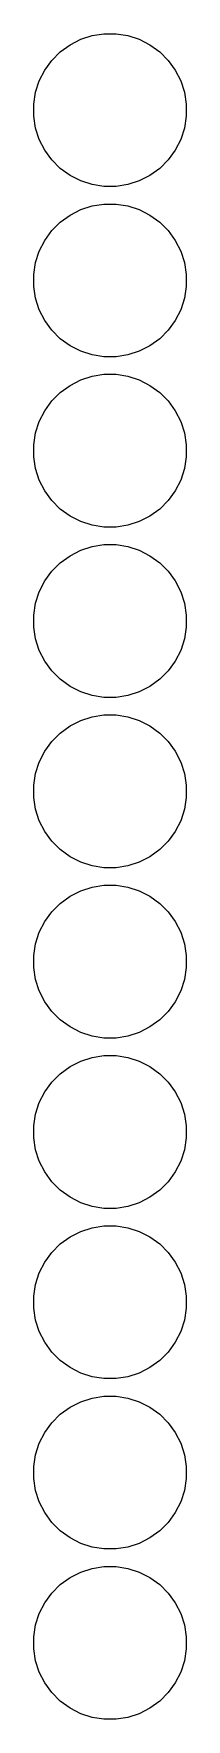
# Model space of a CAD drawing. Header units: inches. Extents: x 0.72 to 5.5, y -3.5 to -0.89.
# Drawn here: x 4.812 to 4.902, y -3.501 to -2.511 of the extents above; entities that cross this region are included whole.
import ezdxf

# ---------------------------------------------------------------- set-up
doc = ezdxf.new("R2010")
doc.units = ezdxf.units.IN
doc.header["$MEASUREMENT"] = 0
doc.layers.add('F.Cu', color=13, linetype='CONTINUOUS', true_color=0xc83434)

msp = doc.modelspace()

# ---------------------------------------------------------------- linework, layer by layer
at = {"layer": 'F.Cu', "linetype": 'CONTINUOUS'}
for p, q in [((4.83967, -2.51453), (4.84638, -2.51235)), ((4.84638, -2.51235), (4.85336, -2.51124)), ((4.85336, -2.51124), (4.86042, -2.51124)), ((4.86042, -2.51124), (4.86739, -2.51235)), ((4.86739, -2.51235), (4.87411, -2.51453)), ((4.82267, -2.52688), (4.82766, -2.52188)), ((4.82766, -2.52188), (4.83338, -2.51773)), ((4.83338, -2.51773), (4.83967, -2.51453)), ((4.87411, -2.51453), (4.8804, -2.51773)), ((4.8804, -2.51773), (4.88611, -2.52188)), ((4.88611, -2.52188), (4.89111, -2.52688)), ((4.81532, -2.53888), (4.81852, -2.53259)), ((4.81852, -2.53259), (4.82267, -2.52688)), ((4.89111, -2.52688), (4.89526, -2.53259)), ((4.89526, -2.53259), (4.89846, -2.53888)), ((4.81313, -2.5456), (4.81532, -2.53888)), ((4.89846, -2.53888), (4.90065, -2.5456)), ((4.81203, -2.55257), (4.81313, -2.5456)), ((4.81203, -2.55963), (4.81203, -2.55257)), ((4.90065, -2.5456), (4.90175, -2.55257)), ((4.90175, -2.55257), (4.90175, -2.55963)), ((4.81313, -2.56661), (4.81203, -2.55963)), ((4.90175, -2.55963), (4.90065, -2.56661)), ((4.81532, -2.57332), (4.81313, -2.56661)), ((4.90065, -2.56661), (4.89846, -2.57332)), ((4.81852, -2.57961), (4.81532, -2.57332)), ((4.82267, -2.58533), (4.81852, -2.57961)), ((4.89526, -2.57961), (4.89111, -2.58533)), ((4.89846, -2.57332), (4.89526, -2.57961)), ((4.82766, -2.59032), (4.82267, -2.58533)), ((4.83338, -2.59447), (4.82766, -2.59032)), ((4.88611, -2.59032), (4.8804, -2.59447)), ((4.89111, -2.58533), (4.88611, -2.59032)), ((4.83967, -2.59768), (4.83338, -2.59447)), ((4.84638, -2.59986), (4.83967, -2.59768)), ((4.85336, -2.60096), (4.84638, -2.59986)), ((4.86042, -2.60096), (4.85336, -2.60096)), ((4.86739, -2.59986), (4.86042, -2.60096)), ((4.87411, -2.59768), (4.86739, -2.59986)), ((4.8804, -2.59447), (4.87411, -2.59768)), ((4.83967, -2.61453), (4.84638, -2.61235)), ((4.84638, -2.61235), (4.85336, -2.61124)), ((4.85336, -2.61124), (4.86042, -2.61124)), ((4.86042, -2.61124), (4.86739, -2.61235)), ((4.86739, -2.61235), (4.87411, -2.61453)), ((4.82267, -2.62688), (4.82766, -2.62188)), ((4.82766, -2.62188), (4.83338, -2.61773)), ((4.83338, -2.61773), (4.83967, -2.61453)), ((4.87411, -2.61453), (4.8804, -2.61773)), ((4.8804, -2.61773), (4.88611, -2.62188)), ((4.88611, -2.62188), (4.89111, -2.62688)), ((4.81532, -2.63888), (4.81852, -2.63259)), ((4.81852, -2.63259), (4.82267, -2.62688)), ((4.89111, -2.62688), (4.89526, -2.63259)), ((4.89526, -2.63259), (4.89846, -2.63888)), ((4.81313, -2.6456), (4.81532, -2.63888)), ((4.89846, -2.63888), (4.90065, -2.6456)), ((4.81203, -2.65257), (4.81313, -2.6456)), ((4.90065, -2.6456), (4.90175, -2.65257)), ((4.81203, -2.65963), (4.81203, -2.65257)), ((4.81313, -2.66661), (4.81203, -2.65963)), ((4.90175, -2.65963), (4.90065, -2.66661)), ((4.90175, -2.65257), (4.90175, -2.65963)), ((4.81532, -2.67332), (4.81313, -2.66661)), ((4.90065, -2.66661), (4.89846, -2.67332)), ((4.81852, -2.67961), (4.81532, -2.67332)), ((4.82267, -2.68533), (4.81852, -2.67961)), ((4.89526, -2.67961), (4.89111, -2.68533)), ((4.89846, -2.67332), (4.89526, -2.67961)), ((4.82766, -2.69032), (4.82267, -2.68533)), ((4.83338, -2.69447), (4.82766, -2.69032)), ((4.88611, -2.69032), (4.8804, -2.69447)), ((4.89111, -2.68533), (4.88611, -2.69032)), ((4.83967, -2.69768), (4.83338, -2.69447)), ((4.84638, -2.69986), (4.83967, -2.69768)), ((4.85336, -2.70096), (4.84638, -2.69986)), ((4.86042, -2.70096), (4.85336, -2.70096)), ((4.86739, -2.69986), (4.86042, -2.70096)), ((4.87411, -2.69768), (4.86739, -2.69986)), ((4.8804, -2.69447), (4.87411, -2.69768)), ((4.84638, -2.71235), (4.85336, -2.71124)), ((4.85336, -2.71124), (4.86042, -2.71124)), ((4.86042, -2.71124), (4.86739, -2.71235)), ((4.82766, -2.72188), (4.83338, -2.71773)), ((4.83338, -2.71773), (4.83967, -2.71453)), ((4.83967, -2.71453), (4.84638, -2.71235)), ((4.86739, -2.71235), (4.87411, -2.71453)), ((4.87411, -2.71453), (4.8804, -2.71773)), ((4.8804, -2.71773), (4.88611, -2.72188)), ((4.81852, -2.73259), (4.82267, -2.72688)), ((4.82267, -2.72688), (4.82766, -2.72188)), ((4.88611, -2.72188), (4.89111, -2.72688)), ((4.89111, -2.72688), (4.89526, -2.73259)), ((4.81313, -2.7456), (4.81532, -2.73888)), ((4.81532, -2.73888), (4.81852, -2.73259)), ((4.89526, -2.73259), (4.89846, -2.73888)), ((4.89846, -2.73888), (4.90065, -2.7456)), ((4.81203, -2.75257), (4.81313, -2.7456)), ((4.90065, -2.7456), (4.90175, -2.75257)), ((4.81203, -2.75963), (4.81203, -2.75257)), ((4.81313, -2.76661), (4.81203, -2.75963)), ((4.90175, -2.75963), (4.90065, -2.76661)), ((4.90175, -2.75257), (4.90175, -2.75963)), ((4.81532, -2.77332), (4.81313, -2.76661)), ((4.90065, -2.76661), (4.89846, -2.77332)), ((4.81852, -2.77961), (4.81532, -2.77332)), ((4.82267, -2.78533), (4.81852, -2.77961)), ((4.89526, -2.77961), (4.89111, -2.78533)), ((4.89846, -2.77332), (4.89526, -2.77961)), ((4.82766, -2.79032), (4.82267, -2.78533)), ((4.83338, -2.79447), (4.82766, -2.79032)), ((4.88611, -2.79032), (4.8804, -2.79447)), ((4.89111, -2.78533), (4.88611, -2.79032)), ((4.83967, -2.79768), (4.83338, -2.79447)), ((4.84638, -2.79986), (4.83967, -2.79768)), ((4.85336, -2.80096), (4.84638, -2.79986)), ((4.86739, -2.79986), (4.86042, -2.80096)), ((4.87411, -2.79768), (4.86739, -2.79986)), ((4.8804, -2.79447), (4.87411, -2.79768)), ((4.86042, -2.80096), (4.85336, -2.80096)), ((4.82766, -2.82188), (4.83338, -2.81773)), ((4.83338, -2.81773), (4.83967, -2.81453)), ((4.83967, -2.81453), (4.84638, -2.81235)), ((4.84638, -2.81235), (4.85336, -2.81124)), ((4.85336, -2.81124), (4.86042, -2.81124)), ((4.86042, -2.81124), (4.86739, -2.81235)), ((4.86739, -2.81235), (4.87411, -2.81453)), ((4.87411, -2.81453), (4.8804, -2.81773)), ((4.8804, -2.81773), (4.88611, -2.82188)), ((4.81852, -2.83259), (4.82267, -2.82688)), ((4.82267, -2.82688), (4.82766, -2.82188)), ((4.88611, -2.82188), (4.89111, -2.82688)), ((4.89111, -2.82688), (4.89526, -2.83259)), ((4.81313, -2.8456), (4.81532, -2.83888)), ((4.81532, -2.83888), (4.81852, -2.83259)), ((4.89526, -2.83259), (4.89846, -2.83888)), ((4.89846, -2.83888), (4.90065, -2.8456)), ((4.81203, -2.85257), (4.81313, -2.8456)), ((4.90065, -2.8456), (4.90175, -2.85257)), ((4.81203, -2.85963), (4.81203, -2.85257)), ((4.81313, -2.86661), (4.81203, -2.85963)), ((4.90175, -2.85963), (4.90065, -2.86661)), ((4.90175, -2.85257), (4.90175, -2.85963)), ((4.81532, -2.87332), (4.81313, -2.86661)), ((4.90065, -2.86661), (4.89846, -2.87332)), ((4.81852, -2.87961), (4.81532, -2.87332)), ((4.82267, -2.88533), (4.81852, -2.87961)), ((4.89526, -2.87961), (4.89111, -2.88533)), ((4.89846, -2.87332), (4.89526, -2.87961)), ((4.82766, -2.89032), (4.82267, -2.88533)), ((4.89111, -2.88533), (4.88611, -2.89032)), ((4.83338, -2.89447), (4.82766, -2.89032)), ((4.83967, -2.89768), (4.83338, -2.89447)), ((4.84638, -2.89986), (4.83967, -2.89768)), ((4.85336, -2.90096), (4.84638, -2.89986)), ((4.86739, -2.89986), (4.86042, -2.90096)), ((4.87411, -2.89768), (4.86739, -2.89986)), ((4.8804, -2.89447), (4.87411, -2.89768)), ((4.88611, -2.89032), (4.8804, -2.89447)), ((4.86042, -2.90096), (4.85336, -2.90096)), ((4.82766, -2.92188), (4.83338, -2.91773)), ((4.83338, -2.91773), (4.83967, -2.91453)), ((4.83967, -2.91453), (4.84638, -2.91235)), ((4.84638, -2.91235), (4.85336, -2.91124)), ((4.85336, -2.91124), (4.86042, -2.91124)), ((4.86042, -2.91124), (4.86739, -2.91235)), ((4.86739, -2.91235), (4.87411, -2.91453)), ((4.87411, -2.91453), (4.8804, -2.91773)), ((4.8804, -2.91773), (4.88611, -2.92188)), ((4.81852, -2.93259), (4.82267, -2.92688)), ((4.82267, -2.92688), (4.82766, -2.92188)), ((4.88611, -2.92188), (4.89111, -2.92688)), ((4.89111, -2.92688), (4.89526, -2.93259)), ((4.81313, -2.9456), (4.81532, -2.93888)), ((4.81532, -2.93888), (4.81852, -2.93259)), ((4.89526, -2.93259), (4.89846, -2.93888)), ((4.89846, -2.93888), (4.90065, -2.9456)), ((4.81203, -2.95257), (4.81313, -2.9456)), ((4.90065, -2.9456), (4.90175, -2.95257)), ((4.81203, -2.95963), (4.81203, -2.95257)), ((4.90175, -2.95257), (4.90175, -2.95963)), ((4.81313, -2.96661), (4.81203, -2.95963)), ((4.81532, -2.97332), (4.81313, -2.96661)), ((4.90065, -2.96661), (4.89846, -2.97332)), ((4.90175, -2.95963), (4.90065, -2.96661)), ((4.81852, -2.97961), (4.81532, -2.97332)), ((4.89846, -2.97332), (4.89526, -2.97961)), ((4.82267, -2.98533), (4.81852, -2.97961)), ((4.82766, -2.99032), (4.82267, -2.98533)), ((4.89111, -2.98533), (4.88611, -2.99032)), ((4.89526, -2.97961), (4.89111, -2.98533)), ((4.83338, -2.99447), (4.82766, -2.99032)), ((4.83967, -2.99768), (4.83338, -2.99447)), ((4.84638, -2.99986), (4.83967, -2.99768)), ((4.87411, -2.99768), (4.86739, -2.99986)), ((4.8804, -2.99447), (4.87411, -2.99768)), ((4.88611, -2.99032), (4.8804, -2.99447)), ((4.85336, -3.00096), (4.84638, -2.99986)), ((4.86042, -3.00096), (4.85336, -3.00096)), ((4.86739, -2.99986), (4.86042, -3.00096)), ((4.82766, -3.02188), (4.83338, -3.01773)), ((4.83338, -3.01773), (4.83967, -3.01453)), ((4.83967, -3.01453), (4.84638, -3.01235)), ((4.84638, -3.01235), (4.85336, -3.01124)), ((4.85336, -3.01124), (4.86042, -3.01124)), ((4.86042, -3.01124), (4.86739, -3.01235)), ((4.86739, -3.01235), (4.87411, -3.01453)), ((4.87411, -3.01453), (4.8804, -3.01773)), ((4.8804, -3.01773), (4.88611, -3.02188)), ((4.81852, -3.03259), (4.82267, -3.02688)), ((4.82267, -3.02688), (4.82766, -3.02188)), ((4.88611, -3.02188), (4.89111, -3.02688)), ((4.89111, -3.02688), (4.89526, -3.03259)), ((4.81532, -3.03888), (4.81852, -3.03259)), ((4.89526, -3.03259), (4.89846, -3.03888)), ((4.81203, -3.05257), (4.81313, -3.0456)), ((4.81313, -3.0456), (4.81532, -3.03888)), ((4.89846, -3.03888), (4.90065, -3.0456)), ((4.90065, -3.0456), (4.90175, -3.05257)), ((4.81203, -3.05963), (4.81203, -3.05257)), ((4.90175, -3.05257), (4.90175, -3.05963)), ((4.81313, -3.06661), (4.81203, -3.05963)), ((4.81532, -3.07332), (4.81313, -3.06661)), ((4.90065, -3.06661), (4.89846, -3.07332)), ((4.90175, -3.05963), (4.90065, -3.06661)), ((4.81852, -3.07961), (4.81532, -3.07332)), ((4.89846, -3.07332), (4.89526, -3.07961)), ((4.82267, -3.08533), (4.81852, -3.07961)), ((4.82766, -3.09032), (4.82267, -3.08533)), ((4.89111, -3.08533), (4.88611, -3.09032)), ((4.89526, -3.07961), (4.89111, -3.08533)), ((4.83338, -3.09447), (4.82766, -3.09032)), ((4.83967, -3.09768), (4.83338, -3.09447)), ((4.84638, -3.09986), (4.83967, -3.09768)), ((4.87411, -3.09768), (4.86739, -3.09986)), ((4.8804, -3.09447), (4.87411, -3.09768)), ((4.88611, -3.09032), (4.8804, -3.09447)), ((4.85336, -3.10096), (4.84638, -3.09986)), ((4.86042, -3.10096), (4.85336, -3.10096)), ((4.86739, -3.09986), (4.86042, -3.10096)), ((4.83338, -3.11773), (4.83967, -3.11453)), ((4.83967, -3.11453), (4.84638, -3.11235)), ((4.84638, -3.11235), (4.85336, -3.11124)), ((4.85336, -3.11124), (4.86042, -3.11124)), ((4.86042, -3.11124), (4.86739, -3.11235)), ((4.86739, -3.11235), (4.87411, -3.11453)), ((4.87411, -3.11453), (4.8804, -3.11773)), ((4.81852, -3.13259), (4.82267, -3.12688)), ((4.82267, -3.12688), (4.82766, -3.12188)), ((4.82766, -3.12188), (4.83338, -3.11773)), ((4.8804, -3.11773), (4.88611, -3.12188)), ((4.88611, -3.12188), (4.89111, -3.12688)), ((4.89111, -3.12688), (4.89526, -3.13259)), ((4.81532, -3.13888), (4.81852, -3.13259)), ((4.89526, -3.13259), (4.89846, -3.13888)), ((4.81203, -3.15257), (4.81313, -3.1456)), ((4.81313, -3.1456), (4.81532, -3.13888)), ((4.89846, -3.13888), (4.90065, -3.1456)), ((4.90065, -3.1456), (4.90175, -3.15257)), ((4.81203, -3.15963), (4.81203, -3.15257)), ((4.90175, -3.15257), (4.90175, -3.15963)), ((4.81313, -3.16661), (4.81203, -3.15963)), ((4.81532, -3.17332), (4.81313, -3.16661)), ((4.90065, -3.16661), (4.89846, -3.17332)), ((4.90175, -3.15963), (4.90065, -3.16661)), ((4.81852, -3.17961), (4.81532, -3.17332)), ((4.89846, -3.17332), (4.89526, -3.17961)), ((4.82267, -3.18533), (4.81852, -3.17961)), ((4.82766, -3.19032), (4.82267, -3.18533)), ((4.89111, -3.18533), (4.88611, -3.19032)), ((4.89526, -3.17961), (4.89111, -3.18533)), ((4.83338, -3.19447), (4.82766, -3.19032)), ((4.83967, -3.19768), (4.83338, -3.19447)), ((4.8804, -3.19447), (4.87411, -3.19768)), ((4.88611, -3.19032), (4.8804, -3.19447)), ((4.84638, -3.19986), (4.83967, -3.19768)), ((4.85336, -3.20096), (4.84638, -3.19986)), ((4.86042, -3.20096), (4.85336, -3.20096)), ((4.86739, -3.19986), (4.86042, -3.20096)), ((4.87411, -3.19768), (4.86739, -3.19986)), ((4.83338, -3.21773), (4.83967, -3.21453)), ((4.83967, -3.21453), (4.84638, -3.21235)), ((4.84638, -3.21235), (4.85336, -3.21124)), ((4.85336, -3.21124), (4.86042, -3.21124)), ((4.86042, -3.21124), (4.86739, -3.21235)), ((4.86739, -3.21235), (4.87411, -3.21453)), ((4.87411, -3.21453), (4.8804, -3.21773)), ((4.82267, -3.22688), (4.82766, -3.22188)), ((4.82766, -3.22188), (4.83338, -3.21773)), ((4.8804, -3.21773), (4.88611, -3.22188)), ((4.88611, -3.22188), (4.89111, -3.22688)), ((4.81532, -3.23888), (4.81852, -3.23259)), ((4.81852, -3.23259), (4.82267, -3.22688)), ((4.89111, -3.22688), (4.89526, -3.23259)), ((4.89526, -3.23259), (4.89846, -3.23888)), ((4.81203, -3.25257), (4.81313, -3.2456)), ((4.81313, -3.2456), (4.81532, -3.23888)), ((4.89846, -3.23888), (4.90065, -3.2456)), ((4.90065, -3.2456), (4.90175, -3.25257)), ((4.81203, -3.25963), (4.81203, -3.25257)), ((4.90175, -3.25257), (4.90175, -3.25963)), ((4.81313, -3.26661), (4.81203, -3.25963)), ((4.90175, -3.25963), (4.90065, -3.26661)), ((4.81532, -3.27332), (4.81313, -3.26661)), ((4.81852, -3.27961), (4.81532, -3.27332)), ((4.89846, -3.27332), (4.89526, -3.27961)), ((4.90065, -3.26661), (4.89846, -3.27332)), ((4.82267, -3.28533), (4.81852, -3.27961)), ((4.82766, -3.29032), (4.82267, -3.28533)), ((4.89111, -3.28533), (4.88611, -3.29032)), ((4.89526, -3.27961), (4.89111, -3.28533)), ((4.83338, -3.29447), (4.82766, -3.29032)), ((4.83967, -3.29768), (4.83338, -3.29447)), ((4.8804, -3.29447), (4.87411, -3.29768)), ((4.88611, -3.29032), (4.8804, -3.29447)), ((4.84638, -3.29986), (4.83967, -3.29768)), ((4.85336, -3.30096), (4.84638, -3.29986)), ((4.86042, -3.30096), (4.85336, -3.30096)), ((4.86739, -3.29986), (4.86042, -3.30096)), ((4.87411, -3.29768), (4.86739, -3.29986)), ((4.83338, -3.31773), (4.83967, -3.31453)), ((4.83967, -3.31453), (4.84638, -3.31235)), ((4.84638, -3.31235), (4.85336, -3.31124)), ((4.85336, -3.31124), (4.86042, -3.31124)), ((4.86042, -3.31124), (4.86739, -3.31235)), ((4.86739, -3.31235), (4.87411, -3.31453)), ((4.87411, -3.31453), (4.8804, -3.31773)), ((4.82267, -3.32688), (4.82766, -3.32188)), ((4.82766, -3.32188), (4.83338, -3.31773)), ((4.8804, -3.31773), (4.88611, -3.32188)), ((4.88611, -3.32188), (4.89111, -3.32688)), ((4.81532, -3.33888), (4.81852, -3.33259)), ((4.81852, -3.33259), (4.82267, -3.32688)), ((4.89111, -3.32688), (4.89526, -3.33259)), ((4.89526, -3.33259), (4.89846, -3.33888)), ((4.81313, -3.3456), (4.81532, -3.33888)), ((4.89846, -3.33888), (4.90065, -3.3456)), ((4.81203, -3.35257), (4.81313, -3.3456)), ((4.81203, -3.35963), (4.81203, -3.35257)), ((4.90065, -3.3456), (4.90175, -3.35257)), ((4.90175, -3.35257), (4.90175, -3.35963)), ((4.81313, -3.36661), (4.81203, -3.35963)), ((4.90175, -3.35963), (4.90065, -3.36661)), ((4.81532, -3.37332), (4.81313, -3.36661)), ((4.81852, -3.37961), (4.81532, -3.37332)), ((4.89846, -3.37332), (4.89526, -3.37961)), ((4.90065, -3.36661), (4.89846, -3.37332)), ((4.82267, -3.38533), (4.81852, -3.37961)), ((4.89526, -3.37961), (4.89111, -3.38533)), ((4.82766, -3.39032), (4.82267, -3.38533)), ((4.83338, -3.39447), (4.82766, -3.39032)), ((4.83967, -3.39768), (4.83338, -3.39447)), ((4.8804, -3.39447), (4.87411, -3.39768)), ((4.88611, -3.39032), (4.8804, -3.39447)), ((4.89111, -3.38533), (4.88611, -3.39032)), ((4.84638, -3.39986), (4.83967, -3.39768)), ((4.85336, -3.40096), (4.84638, -3.39986)), ((4.86042, -3.40096), (4.85336, -3.40096)), ((4.86739, -3.39986), (4.86042, -3.40096)), ((4.87411, -3.39768), (4.86739, -3.39986)), ((4.83338, -3.41773), (4.83967, -3.41453)), ((4.83967, -3.41453), (4.84638, -3.41235)), ((4.84638, -3.41235), (4.85336, -3.41124)), ((4.85336, -3.41124), (4.86042, -3.41124)), ((4.86042, -3.41124), (4.86739, -3.41235)), ((4.86739, -3.41235), (4.87411, -3.41453)), ((4.87411, -3.41453), (4.8804, -3.41773)), ((4.82267, -3.42688), (4.82766, -3.42188)), ((4.82766, -3.42188), (4.83338, -3.41773)), ((4.8804, -3.41773), (4.88611, -3.42188)), ((4.88611, -3.42188), (4.89111, -3.42688)), ((4.81532, -3.43888), (4.81852, -3.43259)), ((4.81852, -3.43259), (4.82267, -3.42688)), ((4.89111, -3.42688), (4.89526, -3.43259)), ((4.89526, -3.43259), (4.89846, -3.43888)), ((4.81313, -3.4456), (4.81532, -3.43888)), ((4.89846, -3.43888), (4.90065, -3.4456)), ((4.81203, -3.45257), (4.81313, -3.4456)), ((4.81203, -3.45963), (4.81203, -3.45257)), ((4.90065, -3.4456), (4.90175, -3.45257)), ((4.90175, -3.45257), (4.90175, -3.45963)), ((4.81313, -3.46661), (4.81203, -3.45963)), ((4.90175, -3.45963), (4.90065, -3.46661)), ((4.81532, -3.47332), (4.81313, -3.46661)), ((4.81852, -3.47961), (4.81532, -3.47332)), ((4.89846, -3.47332), (4.89526, -3.47961)), ((4.90065, -3.46661), (4.89846, -3.47332)), ((4.82267, -3.48533), (4.81852, -3.47961)), ((4.89526, -3.47961), (4.89111, -3.48533)), ((4.82766, -3.49032), (4.82267, -3.48533)), ((4.83338, -3.49447), (4.82766, -3.49032)), ((4.88611, -3.49032), (4.8804, -3.49447)), ((4.89111, -3.48533), (4.88611, -3.49032)), ((4.83967, -3.49768), (4.83338, -3.49447)), ((4.84638, -3.49986), (4.83967, -3.49768)), ((4.85336, -3.50096), (4.84638, -3.49986)), ((4.86042, -3.50096), (4.85336, -3.50096)), ((4.86739, -3.49986), (4.86042, -3.50096)), ((4.87411, -3.49768), (4.86739, -3.49986)), ((4.8804, -3.49447), (4.87411, -3.49768))]:
    msp.add_line(p, q, dxfattribs=at)

doc.saveas('drawing.dxf')
